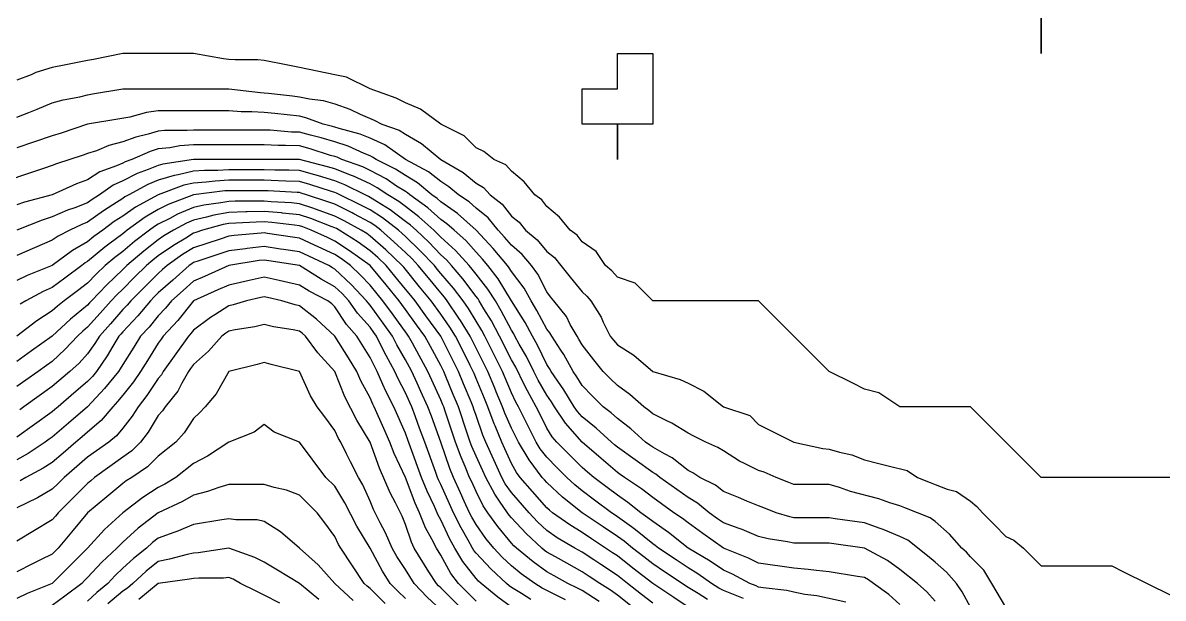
# Model space of a CAD drawing. Header units: inches. Extents: x 794995 to 811195, y 2485918 to 2508058.
# Drawn here: x 795840 to 796809, y 2490226 to 2490714 of the extents above; entities that cross this region are included whole.
import ezdxf

# ---------------------------------------------------------------- set-up
doc = ezdxf.new("R2010")
doc.units = ezdxf.units.IN
doc.header["$MEASUREMENT"] = 0
doc.layers.add('contour', color=7, linetype='Continuous')

msp = doc.modelspace()

# ---------------------------------------------------------------- linework, layer by layer
at = {"layer": 'contour'}
for points in [[(796705.16, 2490718.36), (796705.16, 2490688.36), (796705.16, 2490718.36)], [(796825.16, 2490328.36), (796705.16, 2490328.36), (796645.16, 2490388.36), (796585.16, 2490388.36), (796567.16, 2490400.36), (796555.16, 2490403.36), (796545.16, 2490408.36), (796525.16, 2490418.36), (796465.16, 2490478.36), (796375.16, 2490478.36), (796360.16, 2490493.36), (796345.16, 2490498.36), (796340.54, 2490503.75), (796335.16, 2490508.36), (796327.16, 2490520.36), (796315.16, 2490528.36), (796310.87, 2490534.07), (796305.16, 2490538.36), (796296.07, 2490549.27), (796285.16, 2490558.36), (796280.87, 2490564.07), (796275.16, 2490568.36), (796266.07, 2490579.27), (796255.16, 2490588.36), (796250.54, 2490593.75), (796240.16, 2490598.36), (796231.83, 2490605.03), (796225.16, 2490608.36), (796215.16, 2490618.36), (796195.16, 2490628.36), (796178.02, 2490641.22), (796165.16, 2490646.36), (796157.16, 2490650.36), (796135.16, 2490658.36), (796115.16, 2490668.36), (796105.16, 2490670.36), (796075.16, 2490676.36), (796065.16, 2490678.36), (796045.16, 2490682.36), (796039.7, 2490682.91), (796020.61, 2490682.91), (796015.16, 2490683.36), (796010.54, 2490683.75), (795985.16, 2490688.36), (795925.16, 2490688.36), (795900.16, 2490683.36), (795895.16, 2490682.36), (795875.16, 2490678.36), (795865.16, 2490676.36), (795851.31, 2490672.21), (795847.16, 2490670.36), (795835.16, 2490665.86)], [(795835.16, 2490634.36), (795845.16, 2490638.36), (795852.3, 2490641.22), (795865.16, 2490646.36), (795874.39, 2490649.13), (795888.49, 2490651.69), (795895.16, 2490653.36), (795899.44, 2490654.07), (795925.16, 2490658.36), (796015.16, 2490658.36), (796042, 2490655.2), (796045.16, 2490655.03), (796048.91, 2490654.61), (796069.16, 2490652.36), (796075.16, 2490651.69), (796083.73, 2490649.79), (796095.16, 2490648.36), (796105.16, 2490645.5), (796117.79, 2490640.99), (796126.59, 2490636.93), (796138.69, 2490631.89), (796145.16, 2490628.36), (796159.94, 2490623.14), (796165.16, 2490619.79), (796178.8, 2490612), (796195.16, 2490598.36), (796214.25, 2490587.45), (796225.16, 2490578.36), (796231.48, 2490574.68), (796237.16, 2490568.36), (796247.33, 2490560.54), (796255.16, 2490550.36), (796261.83, 2490545.03), (796267.16, 2490538.36), (796276.98, 2490530.18), (796285.16, 2490520.36), (796291.83, 2490515.03), (796297.16, 2490508.36), (796305.16, 2490498.36), (796315.16, 2490485.86), (796319.16, 2490482.36), (796322.66, 2490478.36), (796331.31, 2490464.51), (796333.16, 2490460.36), (796339.16, 2490448.36), (796341.83, 2490445.03), (796345.16, 2490440.86), (796359.01, 2490432.21), (796375.16, 2490418.36), (796398.49, 2490411.69), (796405.16, 2490408.36), (796418.49, 2490401.7), (796435.16, 2490388.36), (796457.66, 2490380.86), (796465.16, 2490373.36), (796475.16, 2490368.36), (796495.16, 2490358.36), (796519.7, 2490352.91), (796525.16, 2490352.36), (796533.73, 2490349.79), (796544.25, 2490347.45), (796555.16, 2490343.36), (796567.16, 2490340.36), (796575.16, 2490338.36), (796591.16, 2490334.36), (796600.16, 2490328.36), (796610.87, 2490324.07), (796615.16, 2490322.36), (796625.16, 2490318.36), (796633.16, 2490316.36), (796645.16, 2490308.36), (796650.61, 2490303.82), (796655.16, 2490298.36), (796665.16, 2490288.36), (796675.16, 2490278.36), (796681.83, 2490275.03), (796690.16, 2490268.36), (796705.16, 2490253.36), (796765.16, 2490253.36), (796775.16, 2490248.36), (796815.16, 2490228.36)], [(796675.16, 2490218.36), (796663.16, 2490238.36), (796656.41, 2490249.61), (796645.16, 2490260.86), (796641.63, 2490264.83), (796637.66, 2490268.36), (796627.16, 2490280.36), (796615.16, 2490290.86), (796610.87, 2490294.07), (796589.44, 2490302.65), (796585.16, 2490304.36), (796576.59, 2490306.93), (796567.16, 2490310.36), (796543.16, 2490316.36), (796533.73, 2490319.79), (796525.16, 2490322.36), (796495.16, 2490322.36), (796490.87, 2490324.07), (796480.16, 2490328.36), (796469.77, 2490332.98), (796465.16, 2490334.36), (796453.16, 2490340.36), (796449.01, 2490342.21), (796435.16, 2490350.86), (796430.54, 2490353.75), (796420.16, 2490358.36), (796410.16, 2490363.36), (796405.16, 2490365.86), (796391.31, 2490374.51), (796387.16, 2490376.36), (796375.16, 2490382.36), (796372, 2490385.2), (796367.66, 2490388.36), (796355.75, 2490398.95), (796345.16, 2490406.36), (796339.16, 2490412.36), (796333.16, 2490418.36), (796325.16, 2490428.36), (796315.16, 2490440.86), (796312.55, 2490445.75), (796310.87, 2490448.36), (796305.16, 2490458.36), (796301.83, 2490465.03), (796291.16, 2490478.36), (796288.49, 2490481.69), (796285.16, 2490485.86), (796277.66, 2490500.86), (796272.3, 2490508.36), (796264.39, 2490517.59), (796255.16, 2490525.5), (796249.35, 2490532.56), (796243.91, 2490538.36), (796235.5, 2490548.71), (796225.16, 2490557.11), (796219.16, 2490562.36), (796210.16, 2490568.36), (796202.08, 2490575.28), (796195.16, 2490579.61), (796184.81, 2490588.02), (796165.16, 2490598.36), (796147.57, 2490610.78), (796135.16, 2490616.36), (796126.59, 2490619.79), (796108.91, 2490624.61), (796105.16, 2490625.86), (796103.22, 2490626.43), (796095.16, 2490628.36), (796080.61, 2490633.82), (796075.16, 2490635.03), (796054.16, 2490637.36), (796045.16, 2490638.36), (796034.57, 2490638.95), (796025.75, 2490638.95), (796015.16, 2490639.61), (795955.16, 2490639.61), (795945.16, 2490638.36), (795931.16, 2490634.36), (795920.87, 2490632.65), (795895.16, 2490628.36), (795872.66, 2490620.86), (795865.16, 2490618.36), (795835.16, 2490608.36)], [(796645.16, 2490218.36), (796638.1, 2490231.3), (796633.16, 2490238.36), (796624.63, 2490247.84), (796615.16, 2490256.36), (796608.49, 2490261.69), (796591.83, 2490275.03), (796585.16, 2490278.36), (796571.04, 2490284.24), (796568.49, 2490285.03), (796555.16, 2490289.79), (796530.16, 2490293.36), (796525.16, 2490294.07), (796495.16, 2490294.07), (796491.63, 2490294.83), (796480.16, 2490298.36), (796469.44, 2490302.65), (796465.16, 2490304.36), (796455.16, 2490308.36), (796448.02, 2490311.22), (796435.16, 2490316.36), (796428.49, 2490321.69), (796415.16, 2490328.36), (796409.16, 2490332.36), (796405.16, 2490334.36), (796391.83, 2490345.03), (796385.16, 2490348.36), (796375.16, 2490354.07), (796372.66, 2490355.86), (796369.16, 2490358.36), (796356.59, 2490369.79), (796345.16, 2490378.36), (796339.94, 2490383.14), (796333.16, 2490388.36), (796324.16, 2490397.36), (796315.16, 2490406.36), (796310.71, 2490413.92), (796307.66, 2490418.36), (796299.56, 2490432.76), (796297.16, 2490436.36), (796289.44, 2490448.36), (796287.89, 2490451.09), (796285.16, 2490454.36), (796276.88, 2490470.08), (796271.83, 2490478.36), (796265.87, 2490489.07), (796255.16, 2490503.36), (796253.28, 2490506.49), (796251.83, 2490508.36), (796239.7, 2490522.91), (796225.16, 2490538.36), (796209.28, 2490552.48), (796195.16, 2490562.36), (796192, 2490565.2), (796187.66, 2490568.36), (796175.44, 2490578.65), (796165.16, 2490584.73), (796156.83, 2490590.03), (796140.16, 2490598.36), (796137.23, 2490600.43), (796135.16, 2490601.36), (796130.16, 2490603.36), (796116.41, 2490609.61), (796105.16, 2490613.36), (796093.55, 2490616.75), (796084.63, 2490618.89), (796075.16, 2490621.44), (796068.49, 2490621.69), (796050.38, 2490623.14), (796045.16, 2490623.36), (795985.16, 2490623.36), (795979.7, 2490622.91), (795960.61, 2490622.91), (795955.16, 2490622.36), (795946.59, 2490619.79), (795936.07, 2490617.45), (795925.16, 2490613.36), (795913.16, 2490610.36), (795902.66, 2490605.86), (795895.16, 2490603.36), (795891.41, 2490602.11), (795880.16, 2490598.36), (795868.69, 2490594.83), (795865.16, 2490593.36), (795857.66, 2490590.86), (795812.66, 2490575.86)], [(796615.16, 2490223.36), (796608.1, 2490231.3), (796600.16, 2490238.36), (796585.16, 2490250.36), (796574.57, 2490257.77), (796555.16, 2490268.36), (796528.91, 2490272.11), (796525.16, 2490272.65), (796495.16, 2490272.65), (796489.7, 2490273.82), (796473.16, 2490276.36), (796465.16, 2490278.36), (796451.04, 2490284.24), (796448.49, 2490285.03), (796435.16, 2490289.79), (796430.16, 2490293.36), (796423.16, 2490298.36), (796413.34, 2490306.54), (796405.16, 2490311.22), (796381.16, 2490328.36), (796377.89, 2490331.09), (796375.16, 2490332.65), (796345.16, 2490354.07), (796342.85, 2490356.05), (796340.16, 2490358.36), (796327.16, 2490370.36), (796315.16, 2490379.79), (796311.16, 2490384.36), (796308.49, 2490388.36), (796299.64, 2490402.84), (796297.16, 2490406.36), (796288.91, 2490418.36), (796287.56, 2490420.76), (796285.16, 2490424.36), (796277.42, 2490440.62), (796273.16, 2490448.36), (796266.77, 2490459.97), (796255.16, 2490478.36), (796243.91, 2490497.11), (796235.16, 2490508.36), (796230.61, 2490513.82), (796225.16, 2490519.61), (796216.34, 2490529.54), (796206.41, 2490538.36), (796200.45, 2490543.65), (796195.16, 2490547.36), (796184.11, 2490557.31), (796168.91, 2490568.36), (796166.87, 2490570.08), (796165.16, 2490571.09), (796157.66, 2490575.86), (796148.66, 2490581.86), (796135.16, 2490589.13), (796128.84, 2490592.05), (796111.16, 2490598.36), (796107.03, 2490600.24), (796105.16, 2490600.86), (796101.63, 2490601.89), (796084.25, 2490607.45), (796075.16, 2490609.9), (796063.16, 2490610.36), (796057.16, 2490610.36), (796045.16, 2490610.86), (795985.16, 2490610.86), (795973.62, 2490609.9), (795965.16, 2490608.36), (795955.16, 2490607.36), (795948.24, 2490605.28), (795932.66, 2490598.36), (795927.16, 2490596.36), (795925.16, 2490595.36), (795919.7, 2490592.91), (795905.59, 2490587.93), (795895.16, 2490581.22), (795885.69, 2490577.84), (795865.16, 2490568.36), (795841.48, 2490562.05), (795835.16, 2490559.79)], [(796585.16, 2490220.36), (796575.69, 2490228.89), (796562.66, 2490238.36), (796558.32, 2490241.52), (796555.16, 2490243.36), (796549.16, 2490244.36), (796525.16, 2490248.36), (796514.25, 2490249.27), (796507.16, 2490250.36), (796495.16, 2490251.22), (796465.16, 2490255.5), (796456.59, 2490259.79), (796435.16, 2490268.36), (796417.66, 2490280.86), (796405.16, 2490289.79), (796400.36, 2490293.56), (796393.16, 2490298.36), (796382.66, 2490305.86), (796375.16, 2490311.22), (796365.56, 2490318.76), (796351.16, 2490328.36), (796347.66, 2490330.86), (796345.16, 2490332.65), (796331.31, 2490344.51), (796315.16, 2490358.36), (796301.16, 2490374.36), (796291.83, 2490388.36), (796289.3, 2490392.5), (796285.16, 2490398.36), (796277.89, 2490411.09), (796274.25, 2490418.36), (796267.89, 2490431.09), (796261.83, 2490441.69), (796258.16, 2490448.36), (796257.09, 2490450.3), (796255.16, 2490453.36), (796246.59, 2490469.79), (796241.52, 2490478.36), (796235.16, 2490488.36), (796225.16, 2490500.86), (796221.92, 2490505.12), (796219.16, 2490508.36), (796207.79, 2490520.99), (796195.16, 2490532.36), (796192.23, 2490535.44), (796189.16, 2490538.36), (796176.59, 2490549.79), (796165.16, 2490558.36), (796159.44, 2490562.65), (796150.16, 2490568.36), (796141.16, 2490574.36), (796135.16, 2490577.59), (796120.95, 2490584.15), (796118.49, 2490585.03), (796105.16, 2490590.36), (796099, 2490592.21), (796075.16, 2490598.36), (795985.16, 2490598.36), (795959.03, 2490594.49), (795955.16, 2490593.36), (795946.59, 2490589.79), (795937.16, 2490586.36), (795925.16, 2490580.36), (795916.88, 2490576.64), (795905.16, 2490568.36), (795899.03, 2490564.49), (795895.16, 2490561.69), (795884.25, 2490557.45), (795878.2, 2490555.32), (795865.16, 2490549.61), (795856.59, 2490546.93), (795835.16, 2490538.36)], [(796539.28, 2490222.48), (796514.57, 2490227.77), (796504.39, 2490229.13), (796495.16, 2490230.86), (796489.16, 2490232.36), (796468.91, 2490234.61), (796465.16, 2490235.36), (796463.02, 2490236.22), (796457.66, 2490238.36), (796442.98, 2490246.19), (796435.16, 2490249.61), (796424.05, 2490257.25), (796405.16, 2490268.36), (796388.49, 2490281.7), (796375.16, 2490290.86), (796371.02, 2490294.22), (796365.16, 2490298.36), (796354.05, 2490307.25), (796345.16, 2490313.36), (796336.59, 2490319.79), (796325.16, 2490328.36), (796319.77, 2490332.98), (796315.16, 2490336.93), (796304.44, 2490347.65), (796293.73, 2490358.36), (796289.77, 2490362.98), (796285.16, 2490370.36), (796279.16, 2490382.36), (796276.16, 2490388.36), (796268.71, 2490401.91), (796266.07, 2490407.45), (796258.8, 2490422), (796255.16, 2490428.36), (796245.16, 2490448.36), (796238.13, 2490461.33), (796231.83, 2490471.69), (796227.89, 2490478.36), (796226.83, 2490480.03), (796225.16, 2490482.11), (796213.81, 2490497.01), (796204.16, 2490508.36), (796199.9, 2490513.1), (796195.16, 2490517.36), (796184.92, 2490528.12), (796174.16, 2490538.36), (796169.44, 2490542.65), (796165.16, 2490545.86), (796152.3, 2490555.5), (796141.16, 2490562.36), (796135.16, 2490566.22), (796133.76, 2490566.97), (796130.87, 2490568.36), (796113.73, 2490576.93), (796105.16, 2490580.36), (796091.31, 2490584.51), (796088.2, 2490585.32), (796075.16, 2490588.99), (796066.07, 2490589.27), (796054.25, 2490589.27), (796045.16, 2490589.54), (796015.16, 2490589.54), (796005.78, 2490588.99), (795994.53, 2490588.99), (795985.16, 2490588.36), (795972.12, 2490585.32), (795968.71, 2490584.81), (795955.16, 2490580.86), (795946.34, 2490577.19), (795930.16, 2490568.36), (795926.92, 2490566.6), (795925.16, 2490565.36), (795916.59, 2490559.79), (795908.71, 2490554.81), (795895.16, 2490545.03), (795890.36, 2490543.16), (795880.16, 2490538.36), (795870.16, 2490533.36), (795865.16, 2490529.79), (795835.16, 2490516.93)], [(796452.3, 2490225.5), (796445.16, 2490228.36), (796435.16, 2490232.36), (796431.29, 2490234.49), (796425.16, 2490238.36), (796413.43, 2490246.64), (796405.16, 2490251.7), (796395.16, 2490258.36), (796380.16, 2490268.36), (796377.38, 2490270.58), (796375.16, 2490272.11), (796360.68, 2490283.88), (796357.16, 2490286.36), (796345.16, 2490295.03), (796343.16, 2490296.36), (796340.16, 2490298.36), (796325.87, 2490309.07), (796315.16, 2490317.11), (796308.95, 2490322.15), (796302.3, 2490328.36), (796293.73, 2490336.93), (796285.16, 2490345.5), (796279.53, 2490352.74), (796276.16, 2490358.36), (796269.16, 2490372.36), (796267.16, 2490376.36), (796261.16, 2490388.36), (796259.03, 2490392.23), (796255.16, 2490400.36), (796249.86, 2490413.07), (796247.66, 2490418.36), (796232.66, 2490448.36), (796230.02, 2490453.23), (796225.16, 2490461.22), (796218.67, 2490471.88), (796214.25, 2490478.36), (796205.93, 2490489.13), (796195.16, 2490501.69), (796192.16, 2490505.36), (796189.7, 2490508.36), (796177.72, 2490520.92), (796165.16, 2490532.91), (796162.37, 2490535.57), (796159.16, 2490538.36), (796145.59, 2490548.8), (796135.16, 2490555.5), (796126.79, 2490559.99), (796109.44, 2490568.36), (796106.59, 2490569.79), (796105.16, 2490570.36), (796102.3, 2490571.22), (796083.94, 2490577.14), (796075.16, 2490579.61), (796063.55, 2490579.97), (796057.16, 2490580.36), (796045.16, 2490580.71), (796015.16, 2490580.71), (796003.49, 2490580.03), (795995.87, 2490579.07), (795985.16, 2490578.36), (795977.05, 2490576.47), (795955.16, 2490568.36), (795935.75, 2490557.77), (795925.16, 2490550.36), (795917.89, 2490545.63), (795908.02, 2490538.36), (795900.61, 2490532.91), (795895.16, 2490528.36), (795882.3, 2490521.22), (795865.16, 2490508.36), (795843.73, 2490499.79), (795835.16, 2490495.5)], [(796421.61, 2490224.81), (796413.73, 2490229.79), (796405.16, 2490235.03), (796403.16, 2490236.36), (796400.16, 2490238.36), (796385.16, 2490248.36), (796375.16, 2490255.03), (796367.66, 2490260.86), (796358.02, 2490268.36), (796350.97, 2490274.17), (796345.16, 2490278.36), (796333.16, 2490286.36), (796315.16, 2490298.36), (796298.49, 2490311.7), (796285.16, 2490324.07), (796283.16, 2490326.36), (796281.41, 2490328.36), (796270.16, 2490343.36), (796261.16, 2490358.36), (796255.16, 2490370.36), (796249.7, 2490382.91), (796247.66, 2490388.36), (796242.3, 2490401.22), (796241.04, 2490404.24), (796235.16, 2490418.36), (796220.16, 2490448.36), (796211.83, 2490461.7), (796210.56, 2490463.77), (796200.61, 2490478.36), (796198.24, 2490481.44), (796195.16, 2490485.03), (796184.66, 2490497.86), (796176.07, 2490508.36), (796170.74, 2490513.94), (796165.16, 2490519.27), (796155.39, 2490528.59), (796144.16, 2490538.36), (796139.07, 2490542.27), (796135.16, 2490544.79), (796121.31, 2490552.21), (796119.83, 2490553.03), (796105.16, 2490560.36), (796099.31, 2490562.51), (796081.16, 2490568.36), (796076.62, 2490569.82), (796075.16, 2490570.24), (796073.22, 2490570.3), (796048.59, 2490571.79), (796045.16, 2490571.89), (796015.16, 2490571.89), (796011.83, 2490571.69), (795985.16, 2490568.36), (795963.49, 2490560.03), (795955.16, 2490555.86), (795944.11, 2490549.41), (795928.91, 2490538.36), (795926.78, 2490536.74), (795925.16, 2490535.36), (795913.16, 2490526.36), (795909.7, 2490523.82), (795895.16, 2490511.69), (795893.02, 2490510.5), (795890.16, 2490508.36), (795875.87, 2490497.65), (795865.16, 2490489.61), (795857.33, 2490486.19), (795842.66, 2490478.36), (795838.02, 2490475.5)], [(796405.16, 2490218.36), (796393.16, 2490226.36), (796375.16, 2490238.36), (796358.28, 2490251.49), (796345.16, 2490261.69), (796341.16, 2490264.36), (796335.16, 2490268.36), (796323.16, 2490276.36), (796315.16, 2490281.7), (796304.81, 2490288.02), (796290.16, 2490298.36), (796287.38, 2490300.58), (796285.16, 2490302.65), (796273.16, 2490316.36), (796262.66, 2490328.36), (796259.44, 2490332.65), (796255.16, 2490340.36), (796249.53, 2490352.74), (796246.98, 2490358.36), (796241.31, 2490372.21), (796240.61, 2490373.82), (796235.16, 2490388.36), (796232.22, 2490395.42), (796225.16, 2490412.36), (796223.39, 2490416.6), (796222.66, 2490418.36), (796220.16, 2490423.36), (796213.49, 2490436.69), (796207.66, 2490448.36), (796202.85, 2490456.05), (796195.16, 2490467.11), (796186.98, 2490478.36), (796177.16, 2490490.36), (796163.66, 2490506.86), (796162.43, 2490508.36), (796148.49, 2490521.7), (796135.16, 2490533.36), (796132.23, 2490535.44), (796127.66, 2490538.36), (796113.16, 2490546.36), (796105.16, 2490550.36), (796091.99, 2490555.19), (796086.59, 2490556.93), (796075.16, 2490560.86), (796068.3, 2490561.5), (796050.97, 2490562.56), (796045.16, 2490563.07), (796039.7, 2490562.91), (796020.61, 2490562.91), (796015.16, 2490562.74), (796008.24, 2490561.44), (795993.98, 2490559.54), (795985.16, 2490557.65), (795971.66, 2490551.86), (795965.16, 2490548.36), (795955.16, 2490543.36), (795952, 2490541.52), (795947.66, 2490538.36), (795934.89, 2490528.63), (795925.16, 2490520.36), (795918.3, 2490515.22), (795910.16, 2490508.36), (795902.43, 2490501.09), (795895.16, 2490493.36), (795886.59, 2490486.93), (795875.16, 2490478.36), (795869.6, 2490473.92), (795865.16, 2490469.79), (795852.12, 2490461.4), (795835.16, 2490448.36)], [(796375.16, 2490221.7), (796365.78, 2490228.99), (796353.73, 2490238.36), (796345.16, 2490245.03), (796331.16, 2490254.36), (796325.16, 2490258.36), (796315.16, 2490265.03), (796309.16, 2490268.36), (796294.05, 2490277.25), (796285.16, 2490283.36), (796277.42, 2490290.62), (796270.16, 2490298.36), (796255.16, 2490315.5), (796249.86, 2490323.07), (796246.98, 2490328.36), (796233.34, 2490358.36), (796230.97, 2490364.17), (796225.16, 2490380.86), (796223.28, 2490386.49), (796222.66, 2490388.36), (796220.87, 2490392.65), (796214.57, 2490407.77), (796210.16, 2490418.36), (796195.16, 2490448.36), (796182.53, 2490465.73), (796173.34, 2490478.36), (796169.66, 2490482.86), (796165.16, 2490488.36), (796156.16, 2490499.36), (796148.8, 2490508.36), (796141.83, 2490515.03), (796135.16, 2490520.86), (796124.92, 2490528.12), (796108.91, 2490538.36), (796106.49, 2490539.69), (796105.16, 2490540.36), (796102, 2490541.52), (796084.93, 2490548.13), (796075.16, 2490551.49), (796060.68, 2490552.84), (796059.75, 2490552.96), (796045.16, 2490554.24), (796030.61, 2490553.82), (796029.7, 2490553.82), (796015.16, 2490553.36), (796002.53, 2490550.99), (795996.07, 2490549.27), (795985.16, 2490546.93), (795979.16, 2490544.36), (795968.02, 2490538.36), (795960.02, 2490533.5), (795955.16, 2490530.18), (795942.85, 2490520.67), (795928.49, 2490508.36), (795926.83, 2490506.7), (795925.16, 2490505.03), (795911.44, 2490492.08), (795898.49, 2490478.36), (795896.92, 2490476.6), (795895.16, 2490474.61), (795880.68, 2490462.84), (795865.16, 2490448.36), (795847.66, 2490435.86), (795835.16, 2490426.93)], [(796356.41, 2490219.61), (796345.16, 2490228.36), (796339.35, 2490232.56), (796330.16, 2490238.36), (796321.16, 2490244.36), (796315.16, 2490248.36), (796302.3, 2490255.5), (796292.66, 2490260.86), (796285.16, 2490265.03), (796283.22, 2490266.43), (796280.87, 2490268.36), (796267.57, 2490280.78), (796255.16, 2490294.07), (796253.22, 2490296.43), (796251.83, 2490298.36), (796245.16, 2490308.36), (796241.04, 2490314.24), (796233.34, 2490328.36), (796230.78, 2490333.99), (796225.16, 2490346.36), (796221.52, 2490354.72), (796220.16, 2490358.36), (796217.66, 2490365.86), (796210.16, 2490388.36), (796205.75, 2490398.95), (796199.44, 2490414.07), (796197.66, 2490418.36), (796196.83, 2490420.03), (796195.16, 2490423.36), (796186.34, 2490439.54), (796181.52, 2490448.36), (796174.63, 2490457.84), (796165.16, 2490470.86), (796162, 2490475.2), (796159.7, 2490478.36), (796148.66, 2490491.86), (796135.16, 2490508.36), (796117.72, 2490520.92), (796105.16, 2490529.13), (796098.84, 2490532.05), (796085.16, 2490538.36), (796077.95, 2490541.15), (796075.16, 2490542.11), (796071.02, 2490542.5), (796051.65, 2490544.85), (796045.16, 2490545.42), (796038.3, 2490545.22), (796020.97, 2490544.17), (796015.16, 2490543.99), (796010.42, 2490543.1), (795992.66, 2490538.36), (795987.03, 2490536.49), (795985.16, 2490535.86), (795978.49, 2490531.69), (795968.13, 2490525.39), (795955.16, 2490516.54), (795950.54, 2490512.98), (795945.16, 2490508.36), (795935.16, 2490498.36), (795925.16, 2490488.36), (795920.02, 2490483.5), (795915.16, 2490478.36), (795905.75, 2490467.77), (795895.16, 2490455.86), (795891.02, 2490452.5), (795886.59, 2490448.36), (795876.27, 2490437.25), (795865.16, 2490426.93), (795860.16, 2490423.36), (795853.16, 2490418.36), (795842.66, 2490410.86), (795835.16, 2490405.5)], [(796329.7, 2490222.91), (796315.16, 2490232.36), (796311.16, 2490234.36), (796303.16, 2490238.36), (796291.59, 2490244.79), (796285.16, 2490248.36), (796273.55, 2490256.75), (796259.44, 2490268.36), (796257.23, 2490270.43), (796255.16, 2490272.65), (796243.55, 2490286.75), (796235.16, 2490298.36), (796231.16, 2490304.36), (796225.16, 2490316.36), (796221.41, 2490324.61), (796219.7, 2490328.36), (796215.93, 2490337.59), (796212.43, 2490345.63), (796207.66, 2490358.36), (796204.53, 2490367.74), (796198.91, 2490384.61), (796197.66, 2490388.36), (796196.92, 2490390.13), (796195.16, 2490394.36), (796187.66, 2490410.86), (796184.25, 2490418.36), (796171.16, 2490442.36), (796167.89, 2490448.36), (796166.74, 2490449.94), (796154.11, 2490467.31), (796146.07, 2490478.36), (796141.16, 2490484.36), (796135.16, 2490491.7), (796127.05, 2490500.25), (796118.49, 2490508.36), (796110.74, 2490513.94), (796105.16, 2490517.59), (796090.95, 2490524.15), (796088.02, 2490525.5), (796075.16, 2490531.44), (796069.16, 2490532.36), (796047.89, 2490535.63), (796045.16, 2490536.05), (796042.55, 2490535.75), (796019.6, 2490533.92), (796015.16, 2490533.36), (796007.66, 2490530.86), (795985.16, 2490523.36), (795975.93, 2490517.59), (795962.66, 2490508.36), (795958.69, 2490504.83), (795955.16, 2490501.69), (795943.49, 2490490.03), (795931.83, 2490478.36), (795928.8, 2490474.72), (795925.16, 2490470.86), (795914.57, 2490458.95), (795905.16, 2490448.36), (795901.37, 2490442.15), (795895.16, 2490433.36), (795887.96, 2490425.56), (795880.16, 2490418.36), (795865.16, 2490405.5), (795841.16, 2490388.36), (795837.66, 2490385.86)], [(796301.16, 2490224.36), (796297.16, 2490226.36), (796285.16, 2490232.36), (796281.29, 2490234.49), (796275.16, 2490238.36), (796263.43, 2490246.64), (796255.16, 2490253.36), (796247.42, 2490260.62), (796240.16, 2490268.36), (796233.43, 2490276.64), (796225.16, 2490288.36), (796221.52, 2490294.72), (796219.7, 2490298.36), (796215.16, 2490308.36), (796212.03, 2490315.24), (796206.07, 2490328.36), (796202.9, 2490336.1), (796195.16, 2490358.36), (796187.16, 2490380.36), (796184.25, 2490388.36), (796178.28, 2490401.49), (796175.16, 2490408.36), (796170.61, 2490418.36), (796168.69, 2490421.89), (796165.16, 2490428.36), (796157.89, 2490441.09), (796154.25, 2490448.36), (796146.21, 2490459.41), (796135.16, 2490474.61), (796133.39, 2490476.6), (796132.16, 2490478.36), (796119.01, 2490492.21), (796105.16, 2490505.36), (796103.22, 2490506.43), (796100.16, 2490508.36), (796083.05, 2490516.26), (796075.16, 2490519.9), (796061.52, 2490522), (796059.16, 2490522.36), (796045.16, 2490524.51), (796030.68, 2490522.84), (796029.44, 2490522.65), (796015.16, 2490520.86), (796005.78, 2490517.74), (795988.91, 2490512.11), (795985.16, 2490510.86), (795983.62, 2490509.9), (795981.41, 2490508.36), (795967.51, 2490496.01), (795955.16, 2490485.03), (795951.83, 2490481.69), (795948.49, 2490478.36), (795937.89, 2490465.63), (795925.16, 2490452.11), (795923.39, 2490450.13), (795921.83, 2490448.36), (795916.59, 2490439.79), (795911.83, 2490431.7), (795902.66, 2490418.36), (795899.3, 2490414.22), (795895.16, 2490409.79), (795883.62, 2490399.9), (795870.16, 2490388.36), (795867.47, 2490386.05), (795865.16, 2490384.07), (795835.16, 2490362.65)], [(796271.61, 2490224.81), (796263.73, 2490229.79), (796255.16, 2490235.03), (796253.22, 2490236.43), (796250.87, 2490238.36), (796237.57, 2490250.78), (796225.16, 2490264.07), (796223.28, 2490266.49), (796222.16, 2490268.36), (796218.49, 2490275.03), (796212.43, 2490285.63), (796206.07, 2490298.36), (796202.66, 2490305.86), (796195.16, 2490322.36), (796193.22, 2490326.43), (796192.43, 2490328.36), (796190.87, 2490332.65), (796181.52, 2490358.36), (796177.16, 2490370.36), (796173.73, 2490379.79), (796170.61, 2490388.36), (796168.91, 2490392.11), (796165.16, 2490400.36), (796158.95, 2490412.15), (796156.16, 2490418.36), (796148.71, 2490431.91), (796146.07, 2490437.45), (796140.61, 2490448.36), (796138.32, 2490451.52), (796135.16, 2490455.86), (796124.57, 2490467.77), (796117.16, 2490478.36), (796111.31, 2490484.52), (796105.16, 2490490.36), (796093.55, 2490496.75), (796075.16, 2490508.36), (796049.16, 2490512.36), (796045.16, 2490512.98), (796041.02, 2490512.5), (796015.16, 2490508.36), (795994.39, 2490499.13), (795985.16, 2490495.03), (795976.34, 2490487.19), (795966.41, 2490478.36), (795961.37, 2490472.15), (795955.16, 2490465.5), (795947.42, 2490456.1), (795940.16, 2490448.36), (795934.39, 2490439.13), (795925.16, 2490424.36), (795922.94, 2490420.58), (795921.41, 2490418.36), (795909.64, 2490403.88), (795895.16, 2490388.36), (795879.01, 2490374.51), (795865.16, 2490362.65), (795862.66, 2490360.86), (795859.16, 2490358.36), (795844.76, 2490348.76), (795835.16, 2490343.36)], [(796255.16, 2490218.36), (796243.55, 2490226.75), (796229.44, 2490238.36), (796227.23, 2490240.43), (796225.16, 2490242.65), (796213.91, 2490257.11), (796207.16, 2490268.36), (796202.9, 2490276.1), (796195.16, 2490292.36), (796193.02, 2490296.22), (796192.16, 2490298.36), (796189.7, 2490303.82), (796183.55, 2490316.75), (796178.8, 2490328.36), (796169.44, 2490354.07), (796167.16, 2490360.36), (796165.16, 2490365.86), (796155.16, 2490388.36), (796148.49, 2490401.7), (796146.07, 2490407.45), (796141.16, 2490418.36), (796139.03, 2490422.23), (796135.16, 2490430.36), (796128.24, 2490441.44), (796123.91, 2490448.36), (796115.16, 2490458.36), (796105.16, 2490473.36), (796102.55, 2490475.75), (796099.16, 2490478.36), (796083.43, 2490486.64), (796075.16, 2490491.7), (796061.52, 2490494.73), (796058.02, 2490495.5), (796045.16, 2490498.36), (796032.3, 2490495.5), (796028.8, 2490494.73), (796015.16, 2490491.7), (796005.93, 2490487.59), (795985.16, 2490478.36), (795971.83, 2490461.7), (795959.44, 2490448.36), (795957.66, 2490445.86), (795955.16, 2490442.36), (795945.93, 2490427.59), (795940.16, 2490418.36), (795934.05, 2490409.47), (795925.16, 2490398.36), (795920.71, 2490392.81), (795916.59, 2490388.36), (795906.7, 2490376.82), (795895.16, 2490366.93), (795890.54, 2490362.98), (795885.16, 2490358.36), (795874.39, 2490349.13), (795865.16, 2490341.22), (795857.33, 2490336.19), (795842.66, 2490328.36), (795838.02, 2490325.5)], [(796225.16, 2490223.36), (796210.16, 2490238.36), (796203.73, 2490246.93), (796195.16, 2490262.36), (796191.41, 2490268.36), (796187.66, 2490275.86), (796182.3, 2490285.5), (796177.16, 2490298.36), (796173.43, 2490306.64), (796165.16, 2490328.36), (796155.56, 2490348.76), (796151.83, 2490358.36), (796146.7, 2490369.9), (796138.49, 2490388.36), (796137.38, 2490390.58), (796135.16, 2490395.86), (796127.33, 2490410.54), (796123.91, 2490418.36), (796116.7, 2490429.9), (796105.16, 2490448.36), (796089.56, 2490462.76), (796075.16, 2490474.07), (796071.63, 2490474.83), (796060.16, 2490478.36), (796047.89, 2490481.09), (796045.16, 2490481.69), (796042.43, 2490481.09), (796030.16, 2490478.36), (796018.69, 2490474.83), (796015.16, 2490474.07), (796003.16, 2490466.36), (795999.44, 2490464.08), (795985.16, 2490453.36), (795982.94, 2490450.58), (795980.87, 2490448.36), (795959.44, 2490418.36), (795957.89, 2490415.63), (795955.16, 2490412.36), (795945.56, 2490397.96), (795938.02, 2490388.36), (795932.98, 2490380.54), (795925.16, 2490370.36), (795919.7, 2490363.82), (795913.16, 2490358.36), (795902.66, 2490350.86), (795895.16, 2490345.5), (795885.93, 2490337.59), (795875.16, 2490328.36), (795870.16, 2490323.36), (795865.16, 2490318.36), (795852.53, 2490310.99), (795843.73, 2490306.93), (795835.16, 2490302.65)], [(796221.41, 2490208.36), (796195.16, 2490234.61), (796193.22, 2490236.43), (796191.41, 2490238.36), (796185.16, 2490248.36), (796172.66, 2490268.36), (796170.16, 2490273.36), (796165.16, 2490288.36), (796162.3, 2490295.5), (796156.59, 2490306.93), (796152.12, 2490315.32), (796142.98, 2490336.19), (796135.16, 2490358.36), (796123.73, 2490376.93), (796113.73, 2490396.93), (796105.16, 2490418.36), (796090.87, 2490434.08), (796080.16, 2490448.36), (796077.56, 2490450.76), (796075.16, 2490452.65), (796069.7, 2490453.82), (796053.16, 2490456.36), (796045.16, 2490458.36), (796037.16, 2490456.36), (796020.61, 2490453.82), (796015.16, 2490452.65), (796012.55, 2490450.97), (796009.16, 2490448.36), (795997.79, 2490435.73), (795985.16, 2490424.36), (795982.66, 2490420.86), (795980.87, 2490418.36), (795975.16, 2490408.36), (795971.83, 2490401.7), (795961.16, 2490388.36), (795958.69, 2490384.83), (795955.16, 2490380.86), (795946.59, 2490366.93), (795940.16, 2490358.36), (795932.66, 2490350.86), (795925.16, 2490345.5), (795901.16, 2490328.36), (795897.89, 2490325.63), (795895.16, 2490323.36), (795882.66, 2490310.86), (795870.16, 2490298.36), (795867.89, 2490295.63), (795865.16, 2490292.36), (795835.16, 2490274.36)], [(796195.16, 2490215.86), (796183.55, 2490226.75), (796172.66, 2490238.36), (796165.16, 2490250.36), (796157.96, 2490261.16), (796153.91, 2490268.36), (796148.2, 2490281.4), (796143.73, 2490289.79), (796138.02, 2490301.22), (796135.16, 2490308.36), (796128.84, 2490322.05), (796125.16, 2490328.36), (796118.49, 2490341.7), (796115.16, 2490348.36), (796110.16, 2490358.36), (796108.32, 2490361.52), (796105.16, 2490368.36), (796096.59, 2490379.79), (796090.16, 2490388.36), (796084.39, 2490397.59), (796075.16, 2490418.36), (796051.16, 2490424.36), (796045.16, 2490425.86), (796039.16, 2490424.36), (796015.16, 2490418.36), (796004.25, 2490399.27), (795995.16, 2490388.36), (795990.16, 2490383.36), (795985.16, 2490378.36), (795977.16, 2490366.36), (795970.16, 2490358.36), (795955.16, 2490346.36), (795946.16, 2490337.36), (795932.66, 2490328.36), (795928.02, 2490325.5), (795925.16, 2490323.36), (795911.52, 2490312), (795895.16, 2490298.36), (795881.52, 2490282), (795870.16, 2490268.36), (795867.66, 2490265.86), (795865.16, 2490263.36), (795855.16, 2490258.36), (795848.49, 2490255.03), (795835.16, 2490248.36)], [(796165.16, 2490225.5), (796158.73, 2490231.93), (796152.3, 2490238.36), (796145.59, 2490248.8), (796135.16, 2490268.36), (796123.73, 2490286.93), (796113.73, 2490306.93), (796105.16, 2490320.86), (796097.66, 2490328.36), (796075.16, 2490358.36), (796053.73, 2490366.93), (796045.16, 2490373.36), (796036.59, 2490366.93), (796015.16, 2490358.36), (795997.16, 2490346.36), (795985.16, 2490340.36), (795970.16, 2490328.36), (795960.87, 2490322.65), (795955.16, 2490319.79), (795942.12, 2490311.4), (795925.16, 2490298.36), (795909.44, 2490284.08), (795895.16, 2490268.36), (795865.16, 2490238.36), (795843.73, 2490229.79), (795835.16, 2490225.5)], [(796148.02, 2490221.22), (796135.16, 2490234.07), (796132.76, 2490235.96), (796130.16, 2490238.36), (796110.16, 2490268.36), (796108.32, 2490271.52), (796105.16, 2490278.36), (796096.59, 2490289.79), (796090.16, 2490298.36), (796075.16, 2490313.36), (796064.25, 2490317.45), (796053.73, 2490319.79), (796045.16, 2490322.36), (796015.16, 2490322.36), (796006.59, 2490319.79), (795997.16, 2490316.36), (795985.16, 2490313.36), (795975.69, 2490307.84), (795955.16, 2490298.36), (795938.2, 2490285.32), (795925.16, 2490273.36), (795922.55, 2490270.97), (795920.16, 2490268.36), (795907.16, 2490256.36), (795895.16, 2490243.36), (795892.66, 2490240.86), (795890.16, 2490238.36), (795875.87, 2490227.65), (795865.16, 2490219.61)], [(796120.76, 2490223.96), (796105.16, 2490238.36), (796091.04, 2490254.24), (796075.16, 2490268.36), (796059.01, 2490282.21), (796045.16, 2490290.86), (796039.16, 2490292.36), (796021.16, 2490292.36), (796015.16, 2490293.36), (796009.16, 2490292.36), (795985.16, 2490288.36), (795971.04, 2490282.48), (795968.49, 2490281.7), (795955.16, 2490276.93), (795950.36, 2490273.16), (795945.16, 2490268.36), (795934.05, 2490259.47), (795925.16, 2490251.22), (795918.49, 2490245.03), (795912.3, 2490238.36), (795902.9, 2490230.62), (795895.16, 2490223.36)], [(796091.52, 2490224.73), (796075.16, 2490238.36), (796056.41, 2490249.61), (796045.16, 2490256.36), (796037.16, 2490260.36), (796015.16, 2490268.36), (795989.16, 2490264.36), (795985.16, 2490264.07), (795979.7, 2490262.91), (795964.63, 2490258.89), (795955.16, 2490257.11), (795944.81, 2490248.71), (795933.73, 2490238.36), (795929.03, 2490234.49), (795925.16, 2490231.69), (795912.43, 2490221.09)], [(796058.49, 2490221.7), (796045.16, 2490228.36), (796038.49, 2490231.69), (796025.16, 2490238.36), (796018.69, 2490241.89), (796015.16, 2490243.36), (796010.54, 2490242.98), (795989.77, 2490242.98), (795985.16, 2490242.65), (795981.63, 2490241.89), (795955.16, 2490238.36), (795938.71, 2490224.81)]]:
    msp.add_lwpolyline(points, dxfattribs=at)
msp.add_lwpolyline([(796345.16, 2490598.36), (796345.16, 2490628.36), (796315.16, 2490628.36), (796315.16, 2490658.36), (796345.16, 2490658.36), (796345.16, 2490688.36), (796375.16, 2490688.36), (796375.16, 2490628.36), (796345.16, 2490628.36)], close=True, dxfattribs=at)

doc.saveas('drawing.dxf')
